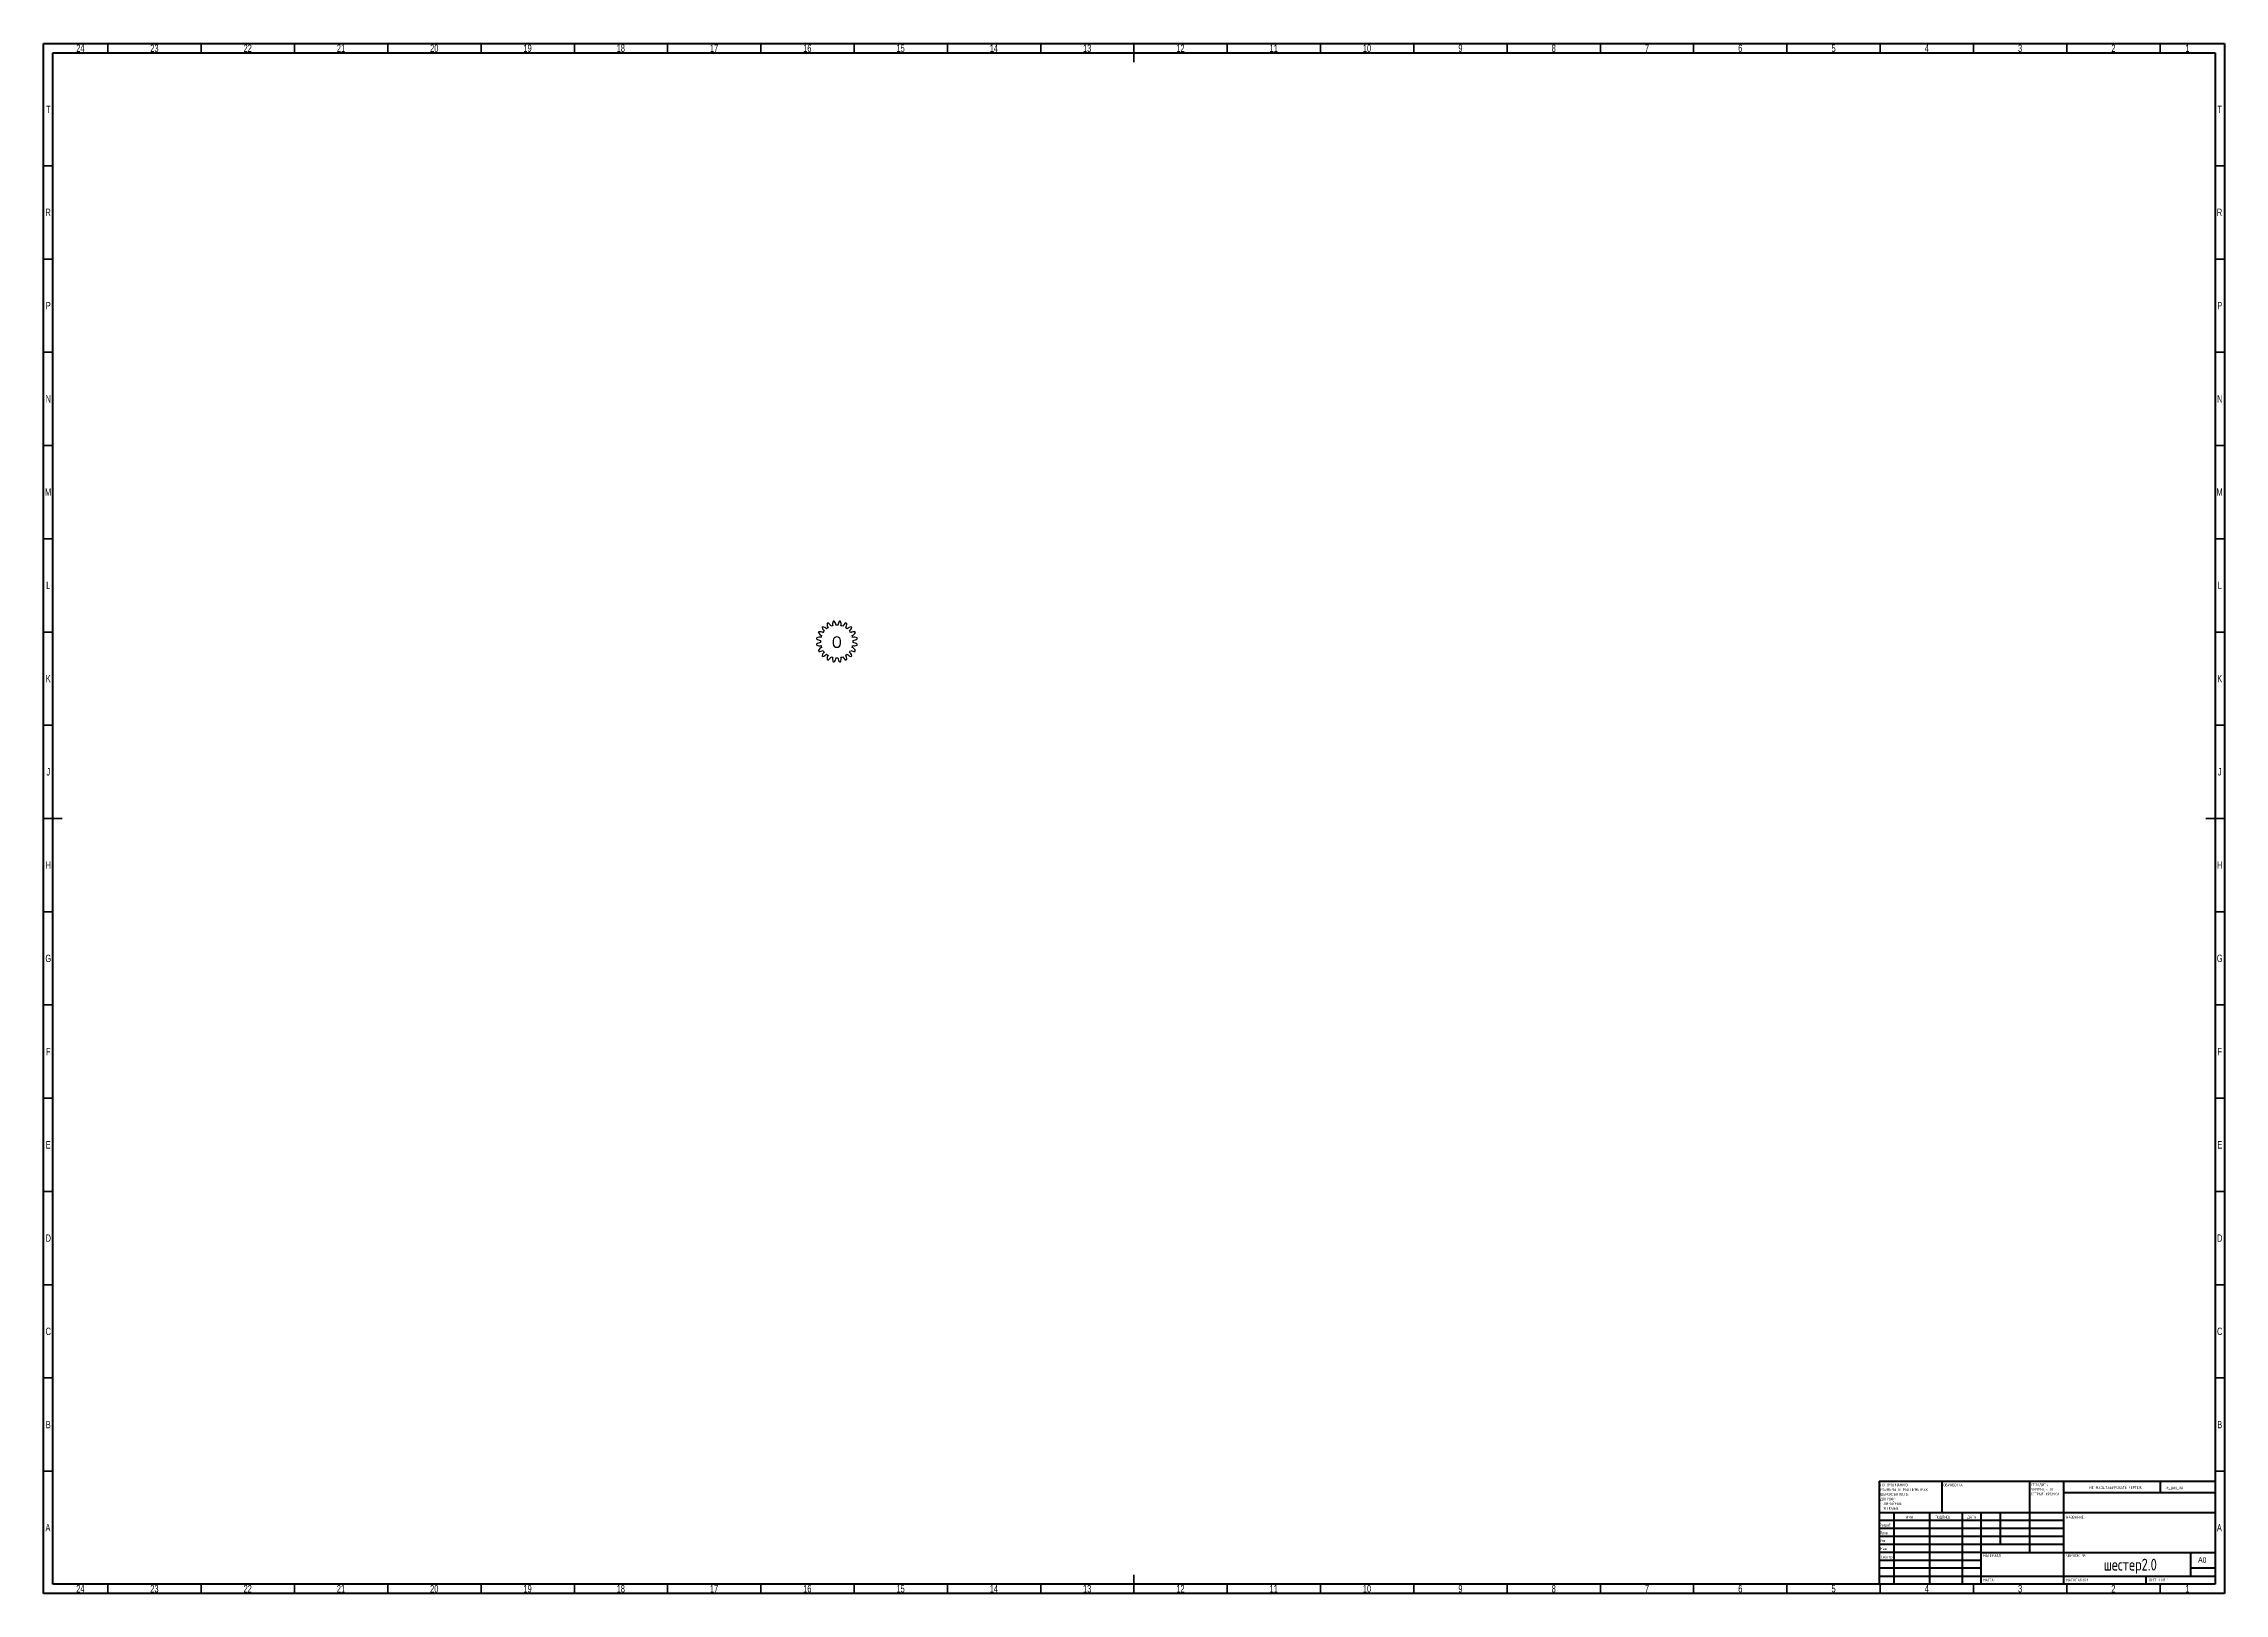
# Model space of a CAD drawing. Header units: millimetres. Extents: x 15 to 1184, y 5 to 836.
import ezdxf

# ---------------------------------------------------------------- set-up
doc = ezdxf.new("R2010")
doc.units = ezdxf.units.MM
doc.styles.add('SLDTEXTSTYLE0', font='TXT', dxfattribs={"width": 0.75})
doc.styles.add('SLDTEXTSTYLE1', font='TXT', dxfattribs={"width": 0.75, "bigfont": 'bigfont'})
doc.styles.add('SLDTEXTSTYLE2', font='TXT', dxfattribs={"width": 0.681818, "bigfont": 'bigfont'})

# ---------------------------------------------------------------- blocks, each defined once
blk = doc.blocks.new('SW_NOTE_0')
at = {"color": 0, "linetype": 'Continuous', "lineweight": 0, "char_height": 1.5, "attachment_point": 1, "style": 'SLDTEXTSTYLE1'}
for s, insert in [('СГЛАДИТЬ', (0, 1.9)), ('ЗАУСЕНЦЫ И', (0, -0.6)), ('ОСТРЫЕ КРОМКИ', (0, -3.1))]:
    blk.add_mtext(s, dxfattribs=dict(at, insert=insert))
blk = doc.blocks.new('SW_NOTE_0_1')
at = {"color": 0, "linetype": 'Continuous', "lineweight": 0, "char_height": 1.5, "attachment_point": 1, "style": 'SLDTEXTSTYLE1'}
for s, insert in [('ПО УМОЛЧАНИЮ:', (0, 1.9)), ('ДОПУСКИ:', (0, -5.6)), ('РАЗМЕРЫ В МИЛЛИМЕТРАХ', (0, -0.6)), ('ШЕРОХОВАТОСТЬ:', (0, -3.1)), ('ЛИНЕЙНЫЕ:', (1.7, -8.1)), ('УГЛОВЫЕ:', (1.7, -10.6))]:
    blk.add_mtext(s, dxfattribs=dict(at, insert=insert))

msp = doc.modelspace()

# ---------------------------------------------------------------- linework, layer by layer
at = {"color": 7, "linetype": 'Continuous', "lineweight": 70}
for p, q in [((15, 5), (15, 836)), ((15, 836), (1184, 836)), ((20, 10), (20, 831)), ((20, 831), (1179, 831)), ((1179, 831), (1179, 10)), ((1184, 836), (1184, 5)), ((1184, 5), (15, 5)), ((1179, 10), (20, 10))]:
    msp.add_line(p, q, dxfattribs=at)
at = {"color": 7, "linetype": 'Continuous', "lineweight": 35}
for p, q in [((49.5, 831), (49.5, 836)), ((99.5, 831), (99.5, 836)), ((149.5, 831), (149.5, 836)), ((199.5, 831), (199.5, 836)), ((249.5, 831), (249.5, 836)), ((299.5, 831), (299.5, 836)), ((349.5, 831), (349.5, 836)), ((399.5, 831), (399.5, 836)), ((449.5, 831), (449.5, 836)), ((499.5, 831), (499.5, 836)), ((549.5, 831), (549.5, 836)), ((599.5, 836), (599.5, 826)), ((599.5, 831), (599.5, 836)), ((649.5, 831), (649.5, 836)), ((699.5, 831), (699.5, 836)), ((749.5, 831), (749.5, 836)), ((799.5, 831), (799.5, 836)), ((849.5, 831), (849.5, 836)), ((899.5, 831), (899.5, 836)), ((949.5, 831), (949.5, 836)), ((999.5, 831), (999.5, 836)), ((1049.5, 831), (1049.5, 836)), ((1099.5, 831), (1099.5, 836)), ((1149.5, 831), (1149.5, 836)), ((20, 770.5), (15, 770.5)), ((1179, 770.5), (1184, 770.5)), ((20, 720.5), (15, 720.5)), ((1179, 720.5), (1184, 720.5)), ((20, 670.5), (15, 670.5)), ((1179, 670.5), (1184, 670.5)), ((20, 620.5), (15, 620.5)), ((1179, 620.5), (1184, 620.5)), ((20, 570.5), (15, 570.5)), ((1179, 570.5), (1184, 570.5)), ((20, 520.5), (15, 520.5)), ((1179, 520.5), (1184, 520.5)), ((20, 470.5), (15, 470.5)), ((1179, 470.5), (1184, 470.5)), ((15, 420.5), (25, 420.5)), ((20, 420.5), (15, 420.5)), ((1184, 420.5), (1174, 420.5)), ((1179, 420.5), (1184, 420.5)), ((20, 370.5), (15, 370.5)), ((1179, 370.5), (1184, 370.5)), ((20, 320.5), (15, 320.5)), ((1179, 320.5), (1184, 320.5)), ((20, 270.5), (15, 270.5)), ((1179, 270.5), (1184, 270.5)), ((20, 220.5), (15, 220.5)), ((1179, 220.5), (1184, 220.5)), ((20, 170.5), (15, 170.5)), ((1179, 170.5), (1184, 170.5)), ((20, 120.5), (15, 120.5)), ((1179, 120.5), (1184, 120.5)), ((20, 70.5), (15, 70.5)), ((1179, 70.5), (1184, 70.5)), ((599.5, 5), (599.5, 15)), ((49.5, 10), (49.5, 5)), ((99.5, 10), (99.5, 5)), ((149.5, 10), (149.5, 5)), ((199.5, 10), (199.5, 5)), ((249.5, 10), (249.5, 5)), ((299.5, 10), (299.5, 5)), ((349.5, 10), (349.5, 5)), ((399.5, 10), (399.5, 5)), ((449.5, 10), (449.5, 5)), ((499.5, 10), (499.5, 5)), ((549.5, 10), (549.5, 5)), ((599.5, 10), (599.5, 5)), ((649.5, 10), (649.5, 5)), ((699.5, 10), (699.5, 5)), ((749.5, 10), (749.5, 5)), ((799.5, 10), (799.5, 5)), ((849.5, 10), (849.5, 5)), ((899.5, 10), (899.5, 5)), ((949.5, 10), (949.5, 5)), ((999.5, 10), (999.5, 5)), ((1049.5, 10), (1049.5, 5)), ((1099.5, 10), (1099.5, 5)), ((1149.5, 10), (1149.5, 5))]:
    msp.add_line(p, q, dxfattribs=at)
at = {"color": 7, "linetype": 'Continuous', "lineweight": 25}
for p, q in [((438.2, 515.9), (438.2, 514.3)), ((442.2, 514.3), (442.2, 515.9))]:
    msp.add_line(p, q, dxfattribs=at)
at = {"color": 7, "linetype": 'Continuous', "lineweight": 50}
for p, q in [((999, 65.2), (1179, 65.2)), ((999, 65.2), (999, 10)), ((1032.8, 48.2), (1032.8, 65.2)), ((1079.6, 65.2), (1079.6, 27)), ((1097.8, 65.2), (1097.8, 10)), ((1179, 58.9), (1097.8, 58.9)), ((1149.8, 58.9), (1149.8, 65.2)), ((1179, 48.2), (999, 48.2)), ((1006.8, 48.2), (1006.8, 10)), ((1026, 48.2), (1026, 10)), ((1043.4, 48.2), (1043.4, 10)), ((1053.6, 10), (1053.6, 48.2)), ((1064, 31.2), (1064, 48.2)), ((1097.8, 44), (999, 44)), ((1097.8, 39.8), (999, 39.8)), ((1097.8, 35.5), (999, 35.5)), ((1097.8, 31.2), (999, 31.2)), ((1053.6, 27), (999, 27)), ((1053.6, 27), (1179, 27)), ((1166, 14.2), (1166, 27)), ((1053.6, 22.7), (999, 22.7)), ((1053.6, 18.5), (999, 18.5)), ((999, 14.2), (1179, 14.2)), ((1142, 10), (1142, 14.2)), ((1179, 18.5), (1166, 18.5))]:
    msp.add_line(p, q, dxfattribs=at)
at = {"color": 7, "linetype": 'Continuous', "lineweight": 25}
for centre, radius, start, end in [((441.9, 524.6), 4, 156.7473, 191.249), ((440.2, 515.4), 11, 97.6533, 100.3467), ((435.8, 523.6), 4, 6.751, 41.2527), ((444.7, 523.6), 4, 138.7473, 173.249), ((440.2, 515.4), 11, 79.6533, 82.3467), ((438.5, 524.6), 4, 348.751, 23.2527), ((440.2, 515.4), 11, 169.6533, 172.3467), ((432, 519.9), 4, 228.7473, 263.249), ((432, 510.9), 4, 96.751, 131.2527), ((431, 513.7), 4, 78.751, 113.2527), ((440.2, 515.4), 11, 151.6533, 154.3467), ((433.8, 522.2), 4, 210.7473, 245.249), ((430.9, 516.6), 4, 60.751, 95.2527), ((440.2, 515.4), 8.75, 176.7243, 183.2757), ((440.2, 515.4), 8.75, 158.7243, 165.2757), ((440.2, 515.4), 11, 133.6533, 136.3467), ((436.2, 523.9), 4, 192.7473, 227.249), ((431.8, 519.4), 4, 42.751, 77.2527), ((440.2, 515.4), 8.75, 140.7243, 147.2757), ((440.2, 515.4), 8.75, 122.7243, 129.2757), ((440.2, 515.4), 11, 115.6533, 118.3467), ((439, 524.7), 4, 174.7473, 209.249), ((433.4, 521.9), 4, 24.751, 59.2527), ((440.2, 515.4), 8.75, 104.7243, 111.2757), ((440.2, 515.9), 2, 0, 180), ((440.2, 515.4), 8.75, 86.7243, 93.2757), ((440.2, 515.4), 8.75, 68.7243, 75.2757), ((447.1, 521.9), 4, 120.7473, 155.249), ((440.2, 515.4), 11, 61.6533, 64.3467), ((441.5, 524.7), 4, 330.751, 5.2527), ((440.2, 515.4), 8.75, 50.7243, 57.2757), ((448.7, 519.4), 4, 102.7473, 137.249), ((444.3, 523.9), 4, 312.751, 347.2527), ((440.2, 515.4), 8.75, 32.7243, 39.2757), ((449.6, 516.6), 4, 84.7473, 119.249), ((440.2, 515.4), 11, 43.6533, 46.3467), ((446.7, 522.2), 4, 294.751, 329.2527), ((440.2, 515.4), 8.75, 14.7243, 21.2757), ((449.5, 513.7), 4, 66.7473, 101.249), ((448.5, 519.9), 4, 276.751, 311.2527), ((440.2, 515.4), 8.75, 356.7243, 3.2757), ((448.5, 510.9), 4, 48.7473, 83.249), ((440.2, 515.4), 11, 25.6533, 28.3467), ((440.2, 515.4), 11, 7.6533, 10.3467), ((440.2, 515.4), 11, 187.6533, 190.3467), ((431, 517.1), 4, 246.7473, 281.249), ((433.8, 508.6), 4, 114.751, 149.2527), ((440.2, 515.4), 11, 205.6533, 208.3467), ((430.9, 514.1), 4, 264.7473, 299.249), ((440.2, 515.4), 8.75, 194.7243, 201.2757), ((436.2, 506.9), 4, 132.751, 167.2527), ((440.2, 515.4), 11, 223.6533, 226.3467), ((431.8, 511.3), 4, 282.7473, 317.249), ((440.2, 515.4), 8.75, 212.7243, 219.2757), ((440.2, 515.4), 8.75, 230.7243, 237.2757), ((439, 506.1), 4, 150.751, 185.2527), ((440.2, 515.4), 11, 241.6533, 244.3467), ((433.4, 508.9), 4, 300.7473, 335.249), ((440.2, 515.4), 8.75, 248.7243, 255.2757), ((441.9, 506.1), 4, 168.751, 203.2527), ((440.2, 514.3), 2, 180, 0), ((440.2, 515.4), 11, 259.6533, 262.3467), ((435.8, 507.1), 4, 318.7473, 353.249), ((440.2, 515.4), 8.75, 266.7243, 273.2757), ((444.7, 507.1), 4, 186.751, 221.2527), ((440.2, 515.4), 11, 277.6533, 280.3467), ((438.5, 506.1), 4, 336.7473, 11.249), ((440.2, 515.4), 8.75, 284.7243, 291.2757), ((447.1, 508.9), 4, 204.751, 239.2527), ((440.2, 515.4), 8.75, 302.7243, 309.2757), ((441.5, 506.1), 4, 354.7473, 29.249), ((440.2, 515.4), 11, 295.6533, 298.3467), ((448.7, 511.3), 4, 222.751, 257.2527), ((440.2, 515.4), 8.75, 320.7243, 327.2757), ((444.3, 506.9), 4, 12.7473, 47.249), ((449.6, 514.1), 4, 240.751, 275.2527), ((440.2, 515.4), 11, 313.6533, 316.3467), ((440.2, 515.4), 8.75, 338.7243, 345.2757), ((446.7, 508.6), 4, 30.7473, 65.249), ((449.5, 517.1), 4, 258.751, 293.2527), ((440.2, 515.4), 11, 331.6533, 334.3467), ((440.2, 515.4), 11, 349.6533, 352.3467)]:
    msp.add_arc(centre, radius, start, end, dxfattribs=at)

# ---------------------------------------------------------------- block references
at = {"color": 7, "linetype": 'Continuous', "lineweight": 0}
for name, p in [('SW_NOTE_0_1', (999.6, 62)), ('SW_NOTE_0', (1080.3, 62.1))]:
    msp.add_blockref(name, p, dxfattribs=at)

# ---------------------------------------------------------------- texts
for s, insert, char_height, attachment_point, style in [('24', (34.7, 835.5), 3.97, 2, 'SLDTEXTSTYLE0'), ('23', (74.4, 835.5), 3.97, 2, 'SLDTEXTSTYLE0'), ('22', (124.4, 835.5), 3.97, 2, 'SLDTEXTSTYLE0'), ('21', (174.4, 835.5), 3.97, 2, 'SLDTEXTSTYLE0'), ('20', (224.4, 835.5), 3.97, 2, 'SLDTEXTSTYLE0'), ('19', (274.4, 835.5), 3.97, 2, 'SLDTEXTSTYLE0'), ('18', (324.4, 835.5), 3.97, 2, 'SLDTEXTSTYLE0'), ('17', (374.4, 835.5), 3.97, 2, 'SLDTEXTSTYLE0'), ('16', (424.4, 835.5), 3.97, 2, 'SLDTEXTSTYLE0'), ('15', (474.4, 835.5), 3.97, 2, 'SLDTEXTSTYLE0'), ('14', (524.4, 835.5), 3.97, 2, 'SLDTEXTSTYLE0'), ('13', (574.4, 835.5), 3.97, 2, 'SLDTEXTSTYLE0'), ('12', (624.4, 835.5), 3.97, 2, 'SLDTEXTSTYLE0'), ('11', (674.4, 835.5), 3.97, 2, 'SLDTEXTSTYLE0'), ('10', (724.4, 835.5), 3.97, 2, 'SLDTEXTSTYLE0'), ('9', (774.5, 835.5), 3.97, 2, 'SLDTEXTSTYLE0'), ('8', (824.5, 835.5), 3.97, 2, 'SLDTEXTSTYLE0'), ('7', (874.5, 835.5), 3.97, 2, 'SLDTEXTSTYLE0'), ('6', (924.5, 835.5), 3.97, 2, 'SLDTEXTSTYLE0'), ('5', (974.5, 835.5), 3.97, 2, 'SLDTEXTSTYLE0'), ('4', (1024.5, 835.5), 3.97, 2, 'SLDTEXTSTYLE0'), ('3', (1074.5, 835.5), 3.97, 2, 'SLDTEXTSTYLE0'), ('2', (1124.5, 835.5), 3.97, 2, 'SLDTEXTSTYLE0'), ('1', (1164.2, 835.5), 3.97, 2, 'SLDTEXTSTYLE0'), ('T', (17.5, 802.7), 3.97, 2, 'SLDTEXTSTYLE0'), ('T', (1181.5, 802.7), 3.97, 2, 'SLDTEXTSTYLE0'), ('R', (17.4, 747.5), 3.97, 2, 'SLDTEXTSTYLE0'), ('R', (1181.4, 747.5), 3.97, 2, 'SLDTEXTSTYLE0'), ('P', (17.5, 697.5), 3.97, 2, 'SLDTEXTSTYLE0'), ('P', (1181.5, 697.5), 3.97, 2, 'SLDTEXTSTYLE0'), ('N', (17.5, 647.5), 3.97, 2, 'SLDTEXTSTYLE0'), ('N', (1181.5, 647.5), 3.97, 2, 'SLDTEXTSTYLE0'), ('M', (17.4, 597.5), 3.97, 2, 'SLDTEXTSTYLE0'), ('M', (1181.4, 597.5), 3.97, 2, 'SLDTEXTSTYLE0'), ('L', (17.5, 547.5), 3.97, 2, 'SLDTEXTSTYLE0'), ('L', (1181.5, 547.5), 3.97, 2, 'SLDTEXTSTYLE0'), ('K', (17.5, 497.5), 3.97, 2, 'SLDTEXTSTYLE0'), ('K', (1181.5, 497.5), 3.97, 2, 'SLDTEXTSTYLE0'), ('J', (17.5, 447.5), 3.97, 2, 'SLDTEXTSTYLE0'), ('J', (1181.5, 447.5), 3.97, 2, 'SLDTEXTSTYLE0'), ('H', (17.5, 397.5), 3.97, 2, 'SLDTEXTSTYLE0'), ('H', (1181.5, 397.5), 3.97, 2, 'SLDTEXTSTYLE0'), ('G', (17.5, 347.5), 3.97, 2, 'SLDTEXTSTYLE0'), ('G', (1181.5, 347.5), 3.97, 2, 'SLDTEXTSTYLE0'), ('F', (17.5, 297.5), 3.97, 2, 'SLDTEXTSTYLE0'), ('F', (1181.5, 297.5), 3.97, 2, 'SLDTEXTSTYLE0'), ('E', (17.5, 247.5), 3.97, 2, 'SLDTEXTSTYLE0'), ('E', (1181.5, 247.5), 3.97, 2, 'SLDTEXTSTYLE0'), ('D', (17.5, 197.5), 3.97, 2, 'SLDTEXTSTYLE0'), ('D', (1181.5, 197.5), 3.97, 2, 'SLDTEXTSTYLE0'), ('C', (17.5, 147.5), 3.97, 2, 'SLDTEXTSTYLE0'), ('C', (1181.5, 147.5), 3.97, 2, 'SLDTEXTSTYLE0'), ('B', (17.5, 97.5), 3.97, 2, 'SLDTEXTSTYLE0'), ('B', (1181.5, 97.5), 3.97, 2, 'SLDTEXTSTYLE0'), ('ОБРАБОТКА:', (1033.4, 63.9), 1.5, 1, 'SLDTEXTSTYLE1'), ('НЕ МАСШТАБИРОВАТЬ ЧЕРТЕЖ', (1111.6, 62.5), 1.5, 1, 'SLDTEXTSTYLE1'), ('РЕДАКЦИЯ', (1152.3, 62.3), 1.5, 1, 'SLDTEXTSTYLE1'), ('A', (17.3, 42.2), 3.97, 2, 'SLDTEXTSTYLE0'), ('Разраб.', (999.2, 42.4), 1.5, 1, 'SLDTEXTSTYLE1'), ('Пров.', (999.4, 38.2), 1.5, 1, 'SLDTEXTSTYLE1'), ('ИМЯ', (1013.3, 46.5), 1.5, 1, 'SLDTEXTSTYLE1'), ('ПОДПИСЬ', (1029, 46.6), 1.5, 1, 'SLDTEXTSTYLE1'), ('ДАТА', (1046.2, 46.6), 1.5, 1, 'SLDTEXTSTYLE1'), ('НАЗВАНИЕ:', (1099.1, 46.6), 1.5, 1, 'SLDTEXTSTYLE1'), ('A', (1181.3, 42.2), 3.97, 2, 'SLDTEXTSTYLE0'), ('Утв.', (999.4, 34.1), 1.5, 1, 'SLDTEXTSTYLE1'), ('Маш.', (999.5, 29.7), 1.5, 1, 'SLDTEXTSTYLE1'), ('Т.контр', (999.7, 25.3), 1.5, 1, 'SLDTEXTSTYLE1'), ('МАТЕРИАЛ:', (1054.6, 26), 1.5, 1, 'SLDTEXTSTYLE1'), ('ЧЕРТЕЖ №:', (1099.4, 26), 1.5, 1, 'SLDTEXTSTYLE1'), ('шестер2.0', (1133.6, 23.6), 6.35, 2, 'SLDTEXTSTYLE1'), ('A0', (1169.9, 24.4), 2.91, 1, 'SLDTEXTSTYLE0'), ('МАССА:', (1054.6, 12.9), 1.5, 1, 'SLDTEXTSTYLE1'), ('МАСШТАБ:10:1', (1099.1, 12.9), 1.5, 1, 'SLDTEXTSTYLE1'), ('ЛИСТ 1 ИЗ 1', (1143.5, 12.9), 1.5, 1, 'SLDTEXTSTYLE2'), ('24', (34.7, 9.5), 3.97, 2, 'SLDTEXTSTYLE0'), ('23', (74.4, 9.5), 3.97, 2, 'SLDTEXTSTYLE0'), ('22', (124.4, 9.5), 3.97, 2, 'SLDTEXTSTYLE0'), ('21', (174.4, 9.5), 3.97, 2, 'SLDTEXTSTYLE0'), ('20', (224.4, 9.5), 3.97, 2, 'SLDTEXTSTYLE0'), ('19', (274.4, 9.5), 3.97, 2, 'SLDTEXTSTYLE0'), ('18', (324.4, 9.5), 3.97, 2, 'SLDTEXTSTYLE0'), ('17', (374.4, 9.5), 3.97, 2, 'SLDTEXTSTYLE0'), ('16', (424.4, 9.5), 3.97, 2, 'SLDTEXTSTYLE0'), ('15', (474.4, 9.5), 3.97, 2, 'SLDTEXTSTYLE0'), ('14', (524.4, 9.5), 3.97, 2, 'SLDTEXTSTYLE0'), ('13', (574.4, 9.5), 3.97, 2, 'SLDTEXTSTYLE0'), ('12', (624.4, 9.5), 3.97, 2, 'SLDTEXTSTYLE0'), ('11', (674.4, 9.5), 3.97, 2, 'SLDTEXTSTYLE0'), ('10', (724.4, 9.5), 3.97, 2, 'SLDTEXTSTYLE0'), ('9', (774.5, 9.5), 3.97, 2, 'SLDTEXTSTYLE0'), ('8', (824.5, 9.5), 3.97, 2, 'SLDTEXTSTYLE0'), ('7', (874.5, 9.5), 3.97, 2, 'SLDTEXTSTYLE0'), ('6', (924.5, 9.5), 3.97, 2, 'SLDTEXTSTYLE0'), ('5', (974.5, 9.5), 3.97, 2, 'SLDTEXTSTYLE0'), ('4', (1024.5, 9.5), 3.97, 2, 'SLDTEXTSTYLE0'), ('3', (1074.5, 9.5), 3.97, 2, 'SLDTEXTSTYLE0'), ('2', (1124.5, 9.5), 3.97, 2, 'SLDTEXTSTYLE0'), ('1', (1164.2, 9.5), 3.97, 2, 'SLDTEXTSTYLE0')]:
    msp.add_mtext(s, dxfattribs=dict(at, insert=insert, char_height=char_height, attachment_point=attachment_point, style=style))

doc.saveas('drawing.dxf')
